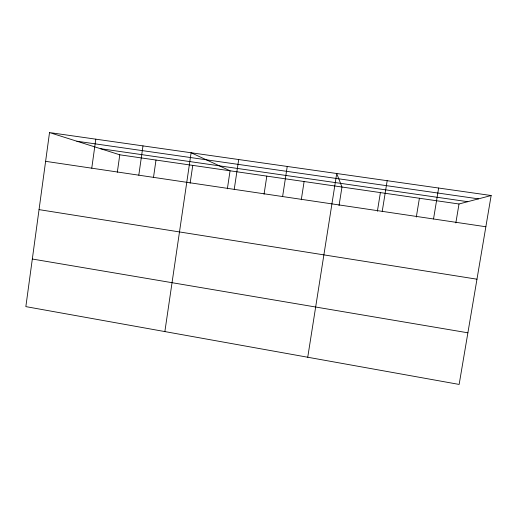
<?xml version="1.0" encoding="UTF-8"?>
<svg xmlns="http://www.w3.org/2000/svg" width="517" height="517" viewBox="0 0 517 517"><rect width="100%" height="100%" fill="white"/><g stroke="black" fill="none" stroke-linecap="round" stroke-linejoin="round"><path stroke-width="0.78" d="M49.522 132.572L25.85 306.62L459.141 384.428L491.15 195.516L49.522 132.572L119.782 154.803L459.006 203.995L491.15 195.516M91.761 168.187L95.807 139.17M117.32 172.245L119.782 154.803M138.802 175.179L142.989 145.891M153.465 177.615L155.998 160.05M164.865 331.584L191.103 152.748L230.065 170.791L227.37 188.776M190.133 183.238L192.757 165.382M234.227 189.358L238.705 159.533M264.051 194.23L266.817 176.123M282.605 196.55L287.239 166.455M301.282 199.769L304.112 181.532M307.738 357.241L336.716 173.505L341.97 187.025L339.036 205.546M377.384 211.246L380.396 192.595M382.225 211.356L387.175 180.698M416.314 217.037L419.403 198.25M433.524 218.982L438.642 188.033M455.839 222.917L459.006 203.995M76.871 141.225L478.477 198.858M100.414 148.67L467.736 201.695M45.612 161.33L485.857 226.756M39.04 209.624L476.971 279.199M32.325 259.023L467.885 332.806"/></g></svg>
